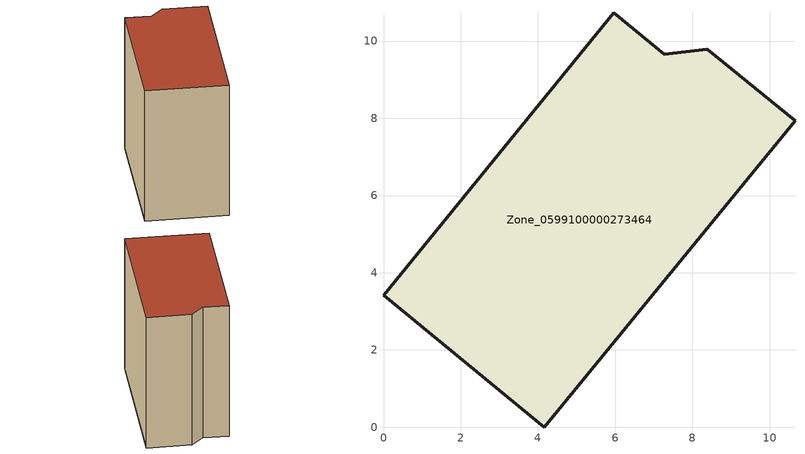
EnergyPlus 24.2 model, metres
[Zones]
Zone_0599100000273464
 floor ground (C_G): 4.17,0 0,3.42 5.97,10.73 7.27,9.66 8.39,9.79 10.66,7.94 z0
 wall outside (C_F): 8.39,9.79 7.27,9.66 5.97,10.73 0,3.42 4.17,0 10.66,7.94 8.39,9.79 z0:9.51
 roof outside (C_R): 4.17,0 10.66,7.94 8.39,9.79 7.27,9.66 5.97,10.73 0,3.42 z9.51
[BUILDING]
Pand.0599100000273464: North Axis=0; Terrain=City; Loads Convergence Tolerance Value=0.04; Temperature Convergence Tolerance Value=0.4; Solar Distribution=FullExterior; Maximum Number of Warmup Days=25; Minimum Number of Warmup Days=1
[Site:Location]
Rotterdam.The.Hague.AP_ZH_NLD Design_Conditions: Latitude=51.96; Longitude=4.45; Time Zone=1; Elevation=-4.5
[SITE:GROUNDTEMPERATURE:BUILDINGSURFACE]
18, 18, 18, 18, 18, 18, 18, 18, 18, 18, 18, 18
[MATERIAL] Thermal Absorptance=0.9; Solar Absorptance=0.7; Visible Absorptance=0.7
Name | Roughness | Thickness | Conductivity | Density | Specific Heat
G.TI.1946 | MediumSmooth | 0.15 | 1 | 540 | 1210
F.TI.1946 | Rough | 0.3 | 0.857143 | 1920 | 840
R.TI.1946 | MediumRough | 0.2 | 0.1 | 1500 | 1000
[CONSTRUCTION]
C_G: G.TI.1946
C_F: F.TI.1946
C_R: R.TI.1946
[ZONE]
Zone_0599100000273464: Type=1; Multiplier=1; Ceiling Height=Autocalculate; Volume=Autocalculate; Floor Area=autocalculate; Part of Total Floor Area=Yes
[ZONEINFILTRATION:DESIGNFLOWRATE]
Infil_Zone_0599100000273464: Zone or ZoneList or Space or SpaceList=Zone_0599100000273464; Schedule=AlwaysOn; Design Flow Rate Calculation Method=Flow/Area; Flow Rate per Floor Area=0.003; Constant Term Coefficient=1; Temperature Term Coefficient=0; Velocity Term Coefficient=0; Velocity Squared Term Coefficient=0
[HVACTEMPLATE:ZONE:IDEALLOADSAIRSYSTEM]
Zone_0599100000273464: Maximum Heating Supply Air Temperature=50; Minimum Cooling Supply Air Temperature=13; Maximum Heating Supply Air Humidity Ratio=0.0156; Minimum Cooling Supply Air Humidity Ratio=0.0077; Heating Limit=NoLimit; Cooling Limit=NoLimit; Dehumidification Control Type=ConstantSensibleHeatRatio; Cooling Sensible Heat Ratio=0.7; Dehumidification Setpoint=60; Humidification Control Type=None; Humidification Setpoint=30; Outdoor Air Method=None; Outdoor Air Flow Rate per Person=0.00944; Outdoor Air Flow Rate per Zone Floor Area=0; Outdoor Air Flow Rate per Zone=0; Demand Controlled Ventilation Type=None; Outdoor Air Economizer Type=NoEconomizer; Heat Recovery Type=None; Sensible Heat Recovery Effectiveness=0.7; Latent Heat Recovery Effectiveness=0.65
[ZONECONTROL:THERMOSTAT]
ThermostatControl_Zone_0599100000273464: Zone or ZoneList=Zone_0599100000273464; Control Type Schedule=DualSetpointControlType; Control 1=Thermostat_Zone_0599100000273464; Temperature Difference Between Cutout And Setpoint=0
[THERMOSTATSETPOINT:DUALSETPOINT]
Thermostat_Zone_0599100000273464: Heating Setpoint Temperature Schedule=HeatingSetpoint_Zone_0599100000273464; Cooling Setpoint Temperature Schedule=CoolingSetpoint_Zone_0599100000273464
[SCHEDULE:COMPACT]
HeatingSetpoint_Zone_0599100000273464: Through: 12/31, For: AllDays, Until: 24:00, 21
CoolingSetpoint_Zone_0599100000273464: Through: 12/31, For: AllDays, Until: 24:00, 24
DualSetpointControlType: Through: 12/31, For: AllDays, Until: 24:00, 4
AlwaysOn: Through: 12/31, For: AllDays, Until: 24:00, 1
